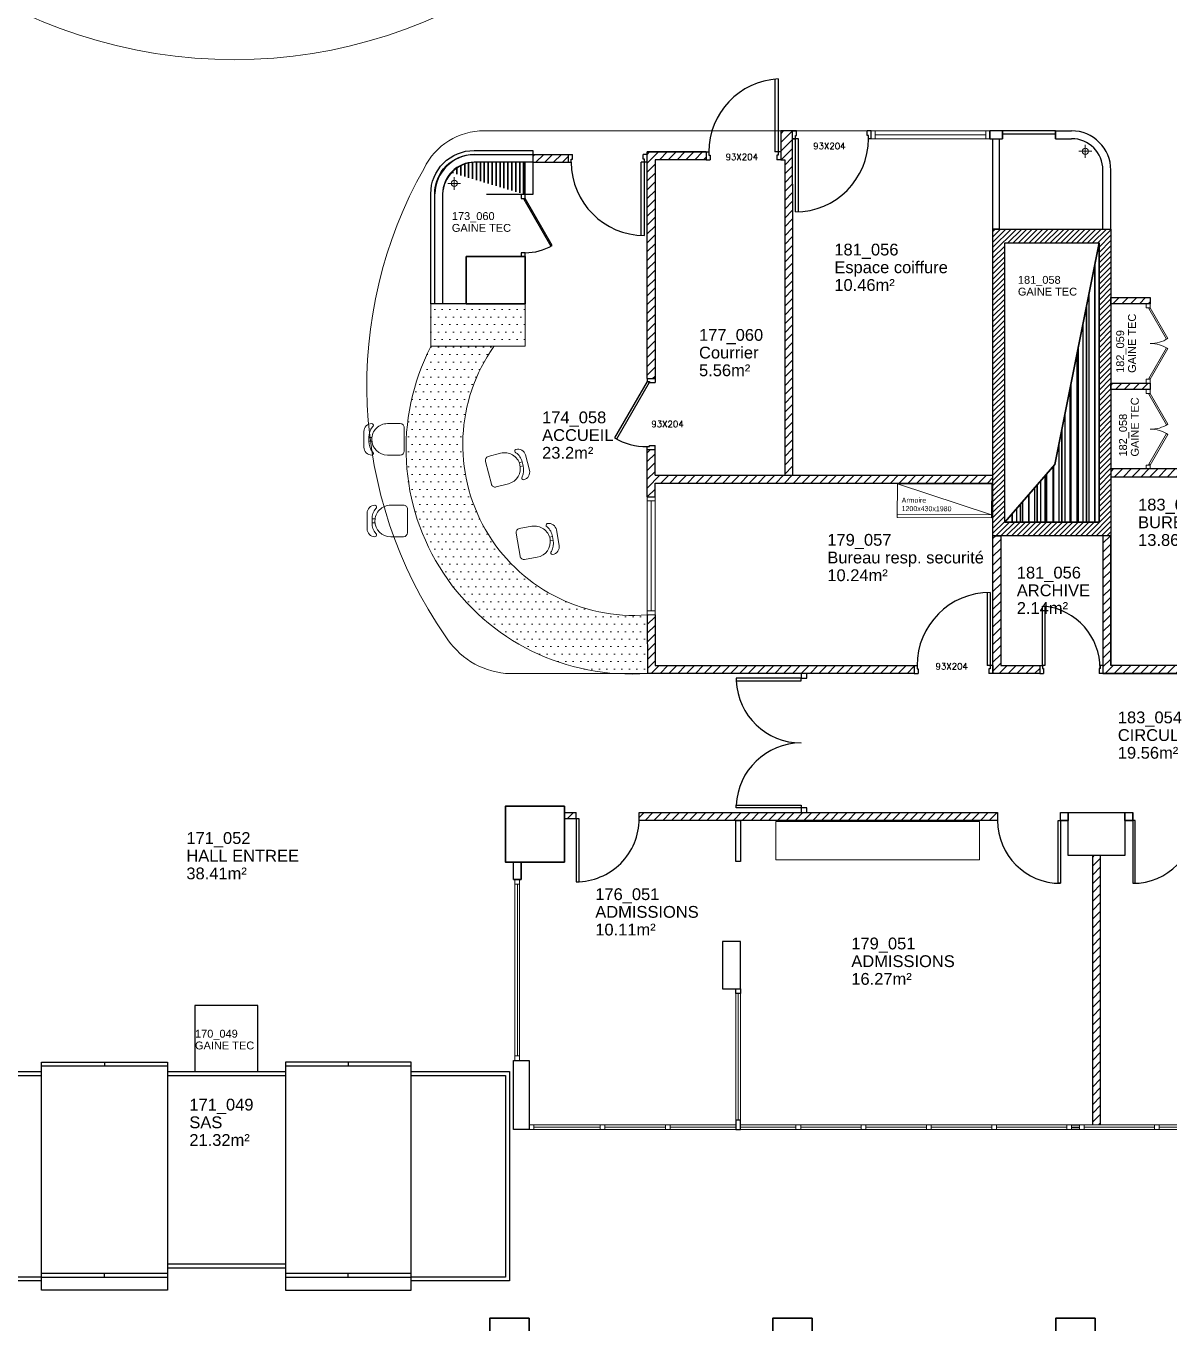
# Model space of a CAD drawing. Header units: metres. Extents: x -8 to 247, y -4 to 148.
# Drawn here: x 168.04 to 182.58, y 46.44 to 62.93 of the extents above; entities that cross this region are included whole.
import ezdxf
from ezdxf.enums import TextEntityAlignment as Align

# ---------------------------------------------------------------- set-up
doc = ezdxf.new("R2010")
doc.units = ezdxf.units.M
doc.header["$LTSCALE"] = 5
doc.linetypes.add('AXES', pattern=[50.8, 31.75, -6.35, 6.35, -6.35])
doc.linetypes.add('CONTINU', pattern=[0])
doc.layers.get('0').update_dxf_attribs({"lineweight": 0})
for name, color, linetype, lineweight in [('004 cloisons', 7, 'Continuous', 5), ('006 porte à batteuse', 7, 'Continuous', 0), ('007 porte à batteuse', 7, 'Continuous', 0), ('900 equipement', 150, 'Continuous', 0), ('A_chass', 4, 'Continuous', 20), ('A_EQPM', 142, 'CONTINU', 0), ('A_MURS_STRU', 7, 'Continuous', 35)]:
    doc.layers.add(name, color=color, linetype=linetype, lineweight=lineweight)
for name, color, linetype in [('A_ACCÈS', 7, 'CONTINU'), ('A_Etiqu_Gaine', 7, 'Continuous'), ('A_Etiqu_Gaine_ancien', 7, 'Continuous'), ('A_Etiqu_Gaine_code', 7, 'Continuous'), ('A_Etiqu_Local', 7, 'Continuous'), ('A_HACH_CLOIS', 7, 'CONTINU'), ('A_MUR_CLOI', 7, 'Continuous'), ('A_MURS_CLOI', 7, 'Continuous'), ('A_PORT', 7, 'Continuous'), ('Digit_VOIRIE', 8, 'CONTINU'), ('Z_Zone_Service', 5, 'Continuous')]:
    doc.layers.add(name, color=color, linetype=linetype)
doc.styles.add('Attribut', font='arial.ttf')
doc.styles.add('ROMANS8', font='romans8', dxfattribs={"height": 10})

# ---------------------------------------------------------------- blocks, each defined once
blk = doc.blocks.new('BROCA0P-G302')
at = {"layer": '004 cloisons', "color": 7, "linetype": 'Continuous'}
for q in [(71.925552, 23.320827), (71.844193, 23.239473), (71.925552, 23.158117), (72.006905, 23.239473)]:
    blk.add_line((71.925552, 23.239473), q, dxfattribs=at)
blk.add_circle((71.925552, 23.239473), 0.039269, dxfattribs=at)
blk = doc.blocks.new('BROCA0P-G287')
at = {"layer": '004 cloisons', "color": 7, "linetype": 'Continuous'}
for q in [(63.817093, 22.831247), (63.898449, 22.912601), (63.898449, 22.749893), (63.979801, 22.831247)]:
    blk.add_line((63.898449, 22.831247), q, dxfattribs=at)
blk.add_circle((63.898449, 22.831247), 0.039269, dxfattribs=at)
blk = doc.blocks.new('A_Etiqu_Local')
at = {"style": 'Attribut', "flags": 1}
for tag, p in [('CODE_HOPITAL', (-0.446, 1.632)), ('CODE_SITE', (-0.446, 1.407)), ('CODE_BATIMENT', (-0.446, 1.182)), ('CODE_SECTEUR', (-0.446, 0.957)), ('CODE_ETAGE', (-0.446, 0.732)), ('NOM_NORMALISE', (-0.446, -0.843)), ('SECTEUR_ACTIVITE', (-0.446, -1.068)), ('SOUS_SECTEUR_ACTIVITE', (-0.446, -1.293)), ('VOLUME', (-0.446, -1.518)), ('SERVICE', (-0.446, -1.743)), ('CODE_UG', (-0.446, -1.968)), ('CODE_UA', (-0.446, -2.193)), ('CODE_POLE', (-0.446, -2.418)), ('OCCUPANT_EXTERNE', (-0.446, -2.643)), ('DISPONIBILITE', (-0.446, -2.868)), ('ACCES_HANDICAPES', (-0.446, -3.093)), ('NATURE_SOL', (-0.446, -3.318)), ('RISQUE_LABORATOIRE', (-0.446, -3.543)), ('AMIANTE', (-0.446, -3.768))]:
    blk.add_attdef(tag, p, '', height=0.15, dxfattribs=at)
at = {"layer": 'A_Etiqu_Local', "style": 'Attribut'}
for tag, p in [('CODE_PIECE', (-0.446, 0.282)), ('NOM_USAGE', (-0.446, 0.057)), ('SURFACE', (-0.446, -0.168))]:
    blk.add_attdef(tag, p, '', height=0.15, dxfattribs=at)
blk = doc.blocks.new('A_Etiqu_Gaine')
at = {"style": 'Attribut', "flags": 1}
for tag, p in [('CODE_HOPITAL', (-0.432, 0.865)), ('CODE_SITE', (-0.432, 0.715)), ('CODE_BATIMENT', (-0.432, 0.565)), ('CODE_SECTEUR', (-0.432, 0.415)), ('CODE_ETAGE', (-0.432, 0.265)), ('NOM_NORMALISE', (-0.432, -0.335)), ('SECTEUR_ACTIVITE', (-0.432, -0.485)), ('SOUS_SECTEUR_ACTIVITE', (-0.432, -0.635)), ('SURFACE', (-0.432, -0.785)), ('CODE_UG', (-0.432, -0.935)), ('CODE_POLE', (-0.432, -1.085)), ('AMIANTE', (-0.432, -1.235))]:
    blk.add_attdef(tag, p, '', height=0.1, dxfattribs=at)
at = {"layer": 'A_Etiqu_Gaine', "style": 'Attribut'}
blk.add_attdef('NOM_USAGE', (-0.432, -0.185), '', height=0.1, dxfattribs=at)
at = {"layer": 'A_Etiqu_Gaine_ancien', "style": 'Attribut'}
blk.add_attdef('CODE_PIECE_ANCIEN', (-0.432, 0.115), '', height=0.1, dxfattribs=at)
at = {"layer": 'A_Etiqu_Gaine_code', "style": 'Attribut'}
blk.add_attdef('CODE_PIECE', (-0.432, -0.035), '', height=0.1, dxfattribs=at)
blk = doc.blocks.new('CHAISE 02P')
at = {"color": 0}
for p, q in [((-10, 51.3), (10, 51.3)), ((-2.5, 41.1), (-2.5, 45)), ((-2.5, 45), (2.5, 45)), ((2.5, 41.1), (2.5, 45)), ((-20, 21.3), (-20, 5)), ((20, 21.3), (20, 5)), ((15, 0), (-15, 0))]:
    blk.add_line(p, q, dxfattribs=at)
for centre, radius, start, end in [((-10, 41.3), 10, 90, 180), ((10, 41.3), 10, 0, 90), ((-17.7, 41.5), 2.27, 186.0435, 329.7682), ((0, 21.3), 20, 90, 180), ((-2.6, 23.8), 21.2, 89.8318, 128.6784), ((0, 21.3), 20, 0, 90), ((2.6, 23.8), 21.2, 51.3216, 90.1682), ((17.7, 41.5), 2.27, 210.2318, 353.9565), ((-15, 5), 5, 180, 270), ((15, 5), 5, 270, 0)]:
    blk.add_arc(centre, radius, start, end, dxfattribs=at)
blk = doc.blocks.new('BATI-10')
for p, q in [((0, 0.1), (0, 0)), ((0, 0.1), (0.035, 0.1)), ((0, 0), (0.05, 0)), ((0.035, 0.1), (0.035, 0.06)), ((0.035, 0.06), (0.05, 0.06)), ((0.05, 0.06), (0.05, 0))]:
    blk.add_line(p, q)

msp = doc.modelspace()

# ---------------------------------------------------------------- hatches: boundary and pattern name
at = {"layer": 'A_EQPM'}
h = msp.add_hatch(dxfattribs=at)
h.set_pattern_fill('DOTS', color=8, scale=0.06)
h.set_pattern_definition([(0, (-23.35528, 198.3907), (0.047625, 0.09525), [0, -0.09525])])
edge = h.paths.add_edge_path()
edge.add_arc((175.738, 57.553), 2.862, 152.8589, 274.1918, ccw=False)
edge.add_line((173.191, 58.859), (173.171, 59.392))
edge.add_line((173.171, 59.392), (174.391, 59.399))
edge.add_line((174.391, 59.399), (174.391, 58.859))
edge.add_line((174.391, 58.859), (173.992, 58.859))
edge.add_arc((175.775, 57.61), 2.177, 144.9991, 274.4246)
edge.add_line((175.943, 55.44), (175.947, 54.699))
at = {"layer": 'A_HACH_CLOIS'}
h = msp.add_hatch(dxfattribs=at)
h.set_pattern_fill('ANSI31', color=8, scale=0.025, style=0)
h.set_pattern_definition([(45, (-0.05, -0.17259), (-0.0561266, 0.0561266), [])])
h.paths.add_polyline_path([(175.943, 57.548), (175.943, 56.944), (176.043, 56.944), (176.043, 57.12), (180.341, 57.12), (180.341, 57.22), (177.793, 57.22), (177.793, 61.599), (177.643, 61.599), (177.643, 61.23), (177.693, 61.23), (177.693, 57.22), (176.043, 57.22), (176.043, 57.548)])
h = msp.add_hatch(dxfattribs=at)
h.set_pattern_fill('ANSI31', color=8, scale=0.025, style=0)
h.set_pattern_definition([(45, (0.401966, -3e-13), (-0.0561266, 0.0561266), [])])
h.paths.add_polyline_path([(174.943, 61.299), (174.491, 61.3), (174.491, 61.199), (174.943, 61.199)])
h = msp.add_hatch(dxfattribs=at)
h.set_pattern_fill('ANSI31', color=8, scale=0.025, style=0)
h.set_pattern_definition([(45, (-0.19016, -5e-10), (-0.0561266, 0.0561266), [])])
h.paths.add_polyline_path([(176.693, 61.33), (175.943, 61.33), (175.943, 58.448), (176.043, 58.448), (176.043, 61.23), (176.693, 61.23)])
h = msp.add_hatch(dxfattribs=at)
h.set_pattern_fill('ANSI31', color=8, scale=0.015, style=0)
h.paths.add_polyline_path([(180.491, 56.624), (180.491, 60.174), (181.691, 60.174), (181.691, 56.624)], flags=16)
h.paths.add_polyline_path([(180.341, 56.449), (180.341, 60.349), (181.841, 60.349), (181.841, 56.449)])
h = msp.add_hatch(dxfattribs=at)
h.set_pattern_fill('ANSI31', color=8, scale=0.025, style=0)
h.paths.add_polyline_path([(181.841, 59.399), (181.841, 59.479), (182.341, 59.479), (182.341, 59.399)])
h = msp.add_hatch(dxfattribs=at)
h.set_pattern_fill('ANSI31', color=8, scale=0.025, style=0)
h.paths.add_polyline_path([(181.841, 58.309), (181.841, 58.389), (182.341, 58.389), (182.341, 58.309)])
h = msp.add_hatch(dxfattribs=at)
h.set_pattern_fill('ANSI31', color=8, scale=0.025, style=0)
h.set_pattern_definition([(45, (0, -0.2), (-0.0561266, 0.0561266), [])])
h.paths.add_polyline_path([(182.771, 57.299), (181.841, 57.299), (181.841, 57.2), (182.771, 57.2)])
h = msp.add_hatch(dxfattribs=at)
h.set_pattern_fill('ANSI31', color=8, scale=0.025, style=0)
h.paths.add_polyline_path([(180.341, 56.449), (180.441, 56.449), (180.441, 54.8), (180.936, 54.8), (180.936, 54.699), (180.341, 54.699)])
h = msp.add_hatch(dxfattribs=at)
h.set_pattern_fill('ANSI31', color=8, scale=0.025, style=0)
h.paths.add_polyline_path([(181.741, 56.449), (181.741, 54.7), (184.641, 54.7), (184.641, 56.05), (186.741, 56.05), (186.741, 56.15), (184.541, 56.15), (184.541, 54.8), (181.841, 54.802), (181.841, 56.449)])
h = msp.add_hatch(dxfattribs=at)
h.set_pattern_fill('ANSI31', color=8, scale=0.025, style=0)
h.set_pattern_definition([(45, (-0.05, -3e-09), (-0.0561266, 0.0561266), [])])
h.paths.add_polyline_path([(176.044, 54.8), (176.043, 55.444), (175.943, 55.444), (175.947, 54.699), (179.341, 54.699), (179.341, 54.799)])
h = msp.add_hatch(dxfattribs=at)
h.set_pattern_fill('ANSI31', color=8, scale=0.025, style=0)
h.set_pattern_definition([(45, (0.19995, 0.03012), (-0.0561266, 0.0561266), [])])
h.paths.add_polyline_path([(174.891, 52.93), (175.042, 52.93), (175.042, 52.85), (174.891, 52.85)])
h.paths.add_polyline_path([(175.842, 52.93), (180.4, 52.93), (180.4, 52.83), (175.842, 52.83)])
h = msp.add_hatch(dxfattribs=at)
h.set_pattern_fill('ANSI31', color=8, scale=0.025, style=0)
h.set_pattern_definition([(45, (0.2683, 0), (-0.0561266, 0.0561266), [])])
h.paths.add_polyline_path([(181.61, 52.382), (181.71, 52.382), (181.71, 48.959), (181.61, 48.959)])

# ---------------------------------------------------------------- linework, layer by layer
at = {"color": 8}
msp.add_arc((170.684, 68.846), 6.342, 191.782, 334.6978, dxfattribs=at)
at = {"layer": '006 porte à batteuse', "color": 8, "linetype": 'Continuous'}
for points in [[(174.341, 60.739), (174.391, 60.739), (174.391, 60.789), (174.341, 60.789)], [(174.341, 59.999), (174.391, 59.999), (174.391, 60.049), (174.341, 60.049)], [(182.291, 59.399), (182.341, 59.399), (182.341, 59.349), (182.291, 59.349)], [(182.324, 59.339), (182.341, 59.349), (182.566, 58.96), (182.549, 58.95)], [(182.324, 58.449), (182.341, 58.439), (182.566, 58.829), (182.549, 58.839)], [(182.291, 58.439), (182.341, 58.439), (182.341, 58.389), (182.291, 58.389)], [(182.291, 58.309), (182.341, 58.309), (182.341, 58.259), (182.291, 58.259)], [(182.324, 58.249), (182.341, 58.259), (182.566, 57.87), (182.549, 57.86)], [(182.324, 57.36), (182.341, 57.349), (182.566, 57.739), (182.549, 57.749)], [(182.291, 57.349), (182.341, 57.349), (182.341, 57.299), (182.291, 57.299)]]:
    msp.add_lwpolyline(points, close=True, dxfattribs=at)
for centre, start, end in [((182.348, 59.29), 268.9671, 303.3913), ((182.348, 58.499), 56.6035, 91.0345), ((182.348, 58.2), 268.9671, 303.3913), ((182.348, 57.409), 56.6035, 91.0345)]:
    msp.add_arc(centre, 0.396, start, end, dxfattribs=at)
at = {"layer": '007 porte à batteuse', "color": 8, "linetype": 'Continuous'}
for points in [[(182.291, 59.399), (182.341, 59.399), (182.341, 59.349), (182.291, 59.349)], [(182.324, 59.339), (182.341, 59.349), (182.566, 58.96), (182.549, 58.95)], [(182.324, 58.449), (182.341, 58.439), (182.566, 58.829), (182.549, 58.839)], [(182.291, 58.439), (182.341, 58.439), (182.341, 58.389), (182.291, 58.389)], [(182.291, 58.309), (182.341, 58.309), (182.341, 58.259), (182.291, 58.259)], [(182.324, 58.249), (182.341, 58.259), (182.566, 57.87), (182.549, 57.86)], [(182.324, 57.36), (182.341, 57.349), (182.566, 57.739), (182.549, 57.749)], [(182.291, 57.349), (182.341, 57.349), (182.341, 57.299), (182.291, 57.299)]]:
    msp.add_lwpolyline(points, close=True, dxfattribs=at)
for centre, start, end in [((182.348, 59.29), 268.9671, 303.3913), ((182.348, 58.499), 56.6035, 91.0345), ((182.348, 58.2), 268.9671, 303.3913), ((182.348, 57.409), 56.6035, 91.0345)]:
    msp.add_arc(centre, 0.396, start, end, dxfattribs=at)
at = {"layer": '900 equipement', "color": 8, "linetype": 'Continuous'}
for p, q in [((173.872, 61.599), (180.301, 61.599)), ((174.142, 54.699), (175.947, 54.699))]:
    msp.add_line(p, q, dxfattribs=at)
at = {"layer": '900 equipement', "color": 8}
msp.add_lwpolyline([(177.578, 52.818), (180.172, 52.818), (180.172, 52.328), (177.578, 52.328)], close=True, dxfattribs=at)
at = {"layer": '900 equipement', "color": 8, "linetype": 'Continuous'}
for centre, radius, start, end in [((173.871, 60.748), 0.852, 89.9679, 153.9573), ((177.967, 58.364), 5.589, 150.4317, 214.7602), ((174.233, 55.7), 1.004, 211.3332, 264.7415)]:
    msp.add_arc(centre, radius, start, end, dxfattribs=at)
at = {"layer": 'A_ACCÈS', "color": 8, "linetype": 'Continuous'}
for points in [[(168.241, 46.856), (168.241, 49.756), (169.841, 49.756), (169.841, 46.856)], [(172.941, 46.856), (172.941, 49.756), (171.341, 49.756), (171.341, 46.856)]]:
    msp.add_lwpolyline(points, close=True, dxfattribs=at)
for points in [[(169.841, 49.706), (168.241, 49.706)], [(172.941, 49.706), (171.341, 49.706)], [(174.241, 49.777), (174.441, 49.777), (174.441, 48.899), (174.241, 48.899), (174.241, 49.777)], [(169.841, 49.637), (171.341, 49.637)], [(169.841, 49.587), (171.341, 49.587)], [(172.941, 49.637), (174.191, 49.637), (174.191, 46.974), (172.941, 46.974)], [(172.941, 49.587), (174.141, 49.587), (174.141, 47.024), (172.941, 47.024)], [(171.341, 47.187), (169.841, 47.187)], [(169.841, 47.068), (168.241, 47.068)], [(169.841, 47.018), (168.241, 47.018)], [(171.341, 47.137), (169.841, 47.137)], [(172.941, 47.068), (171.341, 47.068)], [(172.941, 47.018), (171.341, 47.018)]]:
    msp.add_lwpolyline(points, dxfattribs=at)
at = {"layer": 'A_chass', "color": 8}
for p, q in [((180.301, 61.599), (178.793, 61.599)), ((178.793, 61.599), (178.793, 61.499)), ((178.843, 61.599), (178.843, 61.499)), ((180.251, 61.549), (178.843, 61.549)), ((180.251, 61.599), (180.251, 61.499)), ((180.301, 61.599), (180.301, 61.499)), ((180.301, 61.499), (178.793, 61.499)), ((175.943, 56.944), (176.043, 56.944)), ((175.943, 56.944), (175.943, 55.444)), ((176.043, 56.944), (176.043, 55.444)), ((175.943, 56.894), (176.043, 56.894)), ((175.993, 56.894), (175.993, 55.494)), ((175.943, 55.494), (176.043, 55.494)), ((175.943, 55.444), (176.043, 55.444))]:
    msp.add_line(p, q, dxfattribs=at)
at = {"layer": 'A_chass', "color": 8, "linetype": 'Continuous'}
for p, q in [((174.261, 49.837), (174.261, 52.019)), ((174.292, 52.019), (174.292, 49.837)), ((174.321, 49.837), (174.321, 52.079)), ((177.1, 49.019), (177.1, 50.629)), ((177.07, 48.959), (174.441, 48.959)), ((175.346, 48.929), (174.501, 48.929)), ((181.281, 48.899), (174.501, 48.899)), ((176.176, 48.929), (175.406, 48.929)), ((177.07, 48.929), (176.236, 48.929)), ((181.281, 48.959), (177.13, 48.959)), ((177.836, 48.929), (177.13, 48.929)), ((178.666, 48.929), (177.896, 48.929)), ((179.496, 48.929), (178.726, 48.929)), ((180.326, 48.929), (179.556, 48.929)), ((181.281, 48.929), (180.386, 48.929)), ((181.441, 48.959), (181.341, 48.959)), ((181.341, 48.929), (181.441, 48.929)), ((181.441, 48.899), (181.341, 48.899)), ((181.501, 48.959), (184.641, 48.959)), ((181.501, 48.929), (182.396, 48.929)), ((181.501, 48.899), (184.641, 48.899)), ((182.456, 48.929), (183.226, 48.929))]:
    msp.add_line(p, q, dxfattribs=at)
for points in [[(174.321, 52.019), (174.261, 52.019), (174.261, 52.079), (174.321, 52.079)], [(177.13, 50.629), (177.13, 48.899), (177.07, 48.899), (177.07, 50.629)], [(174.321, 49.837), (174.321, 49.777), (174.261, 49.777), (174.261, 49.837), (174.321, 49.837)], [(174.501, 48.959), (174.501, 48.899), (174.441, 48.899), (174.441, 48.959)]]:
    msp.add_lwpolyline(points, dxfattribs=at)
for points in [[(175.406, 48.959), (175.406, 48.899), (175.346, 48.899), (175.346, 48.959)], [(176.236, 48.959), (176.236, 48.899), (176.176, 48.899), (176.176, 48.959)], [(177.896, 48.959), (177.896, 48.899), (177.836, 48.899), (177.836, 48.959)], [(178.726, 48.959), (178.726, 48.899), (178.666, 48.899), (178.666, 48.959)], [(179.556, 48.959), (179.556, 48.899), (179.496, 48.899), (179.496, 48.959)], [(180.386, 48.959), (180.386, 48.899), (180.326, 48.899), (180.326, 48.959)], [(181.341, 48.959), (181.341, 48.899), (181.281, 48.899), (181.281, 48.959)], [(181.441, 48.959), (181.441, 48.899), (181.501, 48.899), (181.501, 48.959)], [(182.396, 48.959), (182.396, 48.899), (182.456, 48.899), (182.456, 48.959)]]:
    msp.add_lwpolyline(points, close=True, dxfattribs=at)
at = {"layer": 'A_EQPM', "color": 8}
for p in [(179.127, 57.112), (179.125, 56.722)]:
    msp.add_line(p, (180.325, 56.717), dxfattribs=at)
for points in [[(173.191, 59.399), (174.391, 59.399), (174.391, 58.859), (173.191, 58.859)], [(179.127, 57.112), (180.327, 57.107), (180.325, 56.677), (179.125, 56.682)]]:
    msp.add_lwpolyline(points, close=True, dxfattribs=at)
for centre, radius, start, end in [((175.738, 57.553), 2.862, 152.8589, 274.1918), ((175.771, 57.61), 2.173, 144.9333, 274.5541)]:
    msp.add_arc(centre, radius, start, end, dxfattribs=at)
at = {"layer": 'A_HACH_CLOIS', "color": 8}
for p, q in [((173.641, 59.399), (173.341, 59.4)), ((176.043, 55.444), (176.044, 54.8))]:
    msp.add_line(p, q, dxfattribs=at)
for points in [[(173.341, 59.399), (173.191, 59.399), (173.191, 60.799, -0.414214), (173.741, 61.349), (174.491, 61.349), (174.491, 61.299)], [(173.241, 59.399), (173.241, 60.799, -0.414214), (173.741, 61.299), (174.491, 61.299)], [(174.491, 61.199), (173.75, 61.2, 0.413902), (173.341, 60.793), (173.341, 59.399)]]:
    msp.add_lwpolyline(points, format="xyb", dxfattribs=at)
msp.add_lwpolyline([(174.491, 61.299), (174.491, 60.789), (174.391, 60.789), (174.391, 61.199)], dxfattribs=at)
for points in [[(181.2, 52.93), (181.3, 52.93), (181.3, 52.83), (181.2, 52.83)], [(182.02, 52.93), (182.12, 52.93), (182.12, 52.83), (182.02, 52.83)]]:
    msp.add_lwpolyline(points, close=True, dxfattribs=at)
at = {"layer": 'A_MUR_CLOI', "color": 8}
for p, q in [((177.793, 61.599), (177.643, 61.599)), ((177.643, 61.599), (177.643, 61.306)), ((181.136, 61.599), (181.342, 61.599)), ((181.136, 61.499), (181.341, 61.499)), ((175.943, 61.33), (176.693, 61.33)), ((177.643, 61.23), (177.693, 61.23)), ((177.693, 61.23), (177.693, 57.22)), ((174.141, 52.3), (174.141, 53.01)), ((174.891, 53.01), (174.891, 52.93)), ((175.841, 52.93), (177.901, 52.93)), ((177.976, 52.93), (180.4, 52.93)), ((180.4, 52.93), (180.4, 52.83)), ((174.341, 52.079), (174.341, 52.3)), ((174.241, 52.079), (174.341, 52.079))]:
    msp.add_line(p, q, dxfattribs=at)
at = {"layer": 'A_MUR_CLOI', "color": 8, "linetype": 'Continuous'}
for p, q in [((181.341, 48.959), (181.441, 48.959)), ((181.341, 48.929), (181.441, 48.929)), ((181.441, 48.899), (181.341, 48.899))]:
    msp.add_line(p, q, dxfattribs=at)
at = {"layer": 'A_MUR_CLOI', "color": 8}
for points in [[(180.341, 61.499), (180.421, 61.499), (180.421, 60.349), (180.341, 60.349)], [(181.841, 57.2), (182.771, 57.2), (182.771, 57.299), (181.841, 57.299)], [(180.341, 56.449), (180.441, 56.449), (180.441, 54.8), (180.936, 54.8), (180.936, 54.699), (180.341, 54.699)], [(177.901, 54.64), (177.976, 54.64), (177.976, 54.699), (177.901, 54.699)], [(175.841, 52.93), (180.4, 52.93), (180.4, 52.83), (175.841, 52.83)], [(177.07, 52.83), (177.13, 52.83), (177.13, 52.309), (177.07, 52.309)], [(181.3, 52.93), (182.02, 52.93), (182.02, 52.382), (181.3, 52.382)], [(174.241, 52.299), (174.341, 52.3), (174.341, 52.079), (174.241, 52.079)], [(176.9, 50.689), (177.13, 50.689), (177.13, 51.289), (176.9, 51.289)], [(177.07, 50.689), (177.13, 50.689), (177.13, 50.629), (177.07, 50.629)], [(170.191, 49.637), (170.991, 49.637), (170.991, 50.477), (170.191, 50.477)], [(177.07, 48.899), (177.13, 48.899), (177.13, 49.019), (177.07, 49.019)]]:
    msp.add_lwpolyline(points, close=True, dxfattribs=at)
at = {"layer": 'A_MURS_CLOI', "color": 8, "linetype": 'Continuous'}
for p, q in [((177.793, 61.599), (177.693, 61.599)), ((177.793, 60.92), (177.793, 61.599)), ((180.301, 61.499), (180.301, 61.599)), ((174.391, 61.199), (173.741, 61.199)), ((181.741, 60.349), (181.741, 61.099)), ((181.841, 60.349), (181.841, 61.099)), ((181.643, 56.624), (181.643, 59.934)), ((181.566, 56.624), (181.566, 59.549)), ((181.49, 56.624), (181.49, 59.164)), ((181.413, 56.624), (181.413, 58.779)), ((181.336, 56.624), (181.336, 58.395)), ((181.259, 56.624), (181.259, 58.01)), ((181.182, 56.624), (181.182, 57.625)), ((181.029, 56.624), (181.029, 57.24)), ((181.106, 56.624), (181.106, 57.328)), ((180.952, 56.624), (180.952, 57.152)), ((180.798, 56.624), (180.798, 56.976)), ((180.875, 56.624), (180.875, 57.064)), ((180.645, 56.624), (180.645, 56.8)), ((180.722, 56.624), (180.722, 56.888)), ((181.741, 56.449), (181.741, 54.7)), ((181.841, 56.449), (181.841, 54.802)), ((183.066, 54.7), (181.741, 54.7)), ((181.2, 52.83), (181.2, 52.93)), ((181.2, 52.83), (181.3, 52.83)), ((182.02, 52.83), (182.12, 52.83)), ((182.12, 52.83), (182.12, 52.93)), ((181.61, 48.959), (181.61, 52.382)), ((181.71, 48.959), (181.71, 52.382))]:
    msp.add_line(p, q, dxfattribs=at)
at = {"layer": 'A_MURS_CLOI', "color": 8}
for p, q in [((177.843, 61.599), (177.793, 61.599)), ((174.491, 61.3), (174.943, 61.299)), ((174.491, 61.199), (174.943, 61.199)), ((175.943, 58.448), (175.943, 61.33)), ((176.693, 61.33), (175.943, 61.33)), ((176.043, 61.23), (176.043, 58.448)), ((176.693, 61.23), (176.043, 61.23)), ((177.693, 60.92), (177.693, 57.392)), ((177.793, 60.92), (177.793, 57.22)), ((175.943, 58.448), (176.043, 58.448)), ((175.943, 56.944), (175.943, 57.548)), ((175.943, 57.548), (176.043, 57.548)), ((176.043, 57.22), (176.043, 57.548)), ((176.043, 57.22), (180.341, 57.22)), ((176.043, 57.12), (180.341, 57.12)), ((176.043, 56.944), (176.043, 57.12)), ((175.943, 56.944), (176.043, 56.944)), ((175.943, 55.444), (175.947, 54.699)), ((176.044, 54.8), (176.968, 54.8)), ((176.968, 54.8), (179.341, 54.799)), ((179.341, 54.799), (179.341, 54.699)), ((179.341, 54.699), (175.947, 54.699)), ((175.042, 52.85), (175.042, 52.93)), ((175.841, 52.85), (175.841, 52.93))]:
    msp.add_line(p, q, dxfattribs=at)
at = {"layer": 'A_MURS_CLOI', "color": 8, "linetype": 'Continuous'}
for points in [[(180.461, 61.599), (180.301, 61.599), (180.301, 61.499), (180.461, 61.499)], [(168.241, 46.974), (166.991, 46.974), (166.991, 49.637), (168.241, 49.637)], [(168.241, 47.024), (167.041, 47.024), (167.041, 49.587), (168.241, 49.587)]]:
    msp.add_lwpolyline(points, dxfattribs=at)
for points in [[(180.341, 56.449), (180.341, 60.349), (181.841, 60.349), (181.841, 56.449)], [(180.491, 56.624), (180.491, 60.174), (181.691, 60.174), (181.691, 56.624)], [(181.841, 59.399), (181.841, 59.479), (182.341, 59.479), (182.341, 59.399)], [(181.841, 58.309), (181.841, 58.389), (182.341, 58.389), (182.341, 58.309)]]:
    msp.add_lwpolyline(points, close=True, dxfattribs=at)
at = {"layer": 'A_MURS_CLOI', "color": 8}
msp.add_lwpolyline([(181.741, 56.449), (181.741, 54.7), (184.641, 54.7), (184.641, 56.05), (186.741, 56.05), (186.741, 56.15), (184.541, 56.15), (184.541, 54.8), (181.841, 54.802), (181.841, 56.449)], close=True, dxfattribs=at)
msp.add_lwpolyline([(175.042, 52.85), (174.891, 52.85), (174.891, 52.93), (175.042, 52.93)], dxfattribs=at)
at = {"layer": 'A_MURS_CLOI', "color": 8, "linetype": 'Continuous'}
for radius in [0.5, 0.4]:
    msp.add_arc((181.341, 61.099), radius, 0, 90, dxfattribs=at)
at = {"layer": 'A_MURS_CLOI', "color": 8}
for radius in [0.52, 0.42]:
    msp.add_arc((173.761, 60.78), radius, 92.1929, 177.8071, dxfattribs=at)
at = {"layer": 'A_MURS_STRU', "color": 8}
for p, q in [((180.461, 61.599), (180.461, 61.499)), ((181.136, 61.599), (181.136, 61.499))]:
    msp.add_line(p, q, dxfattribs=at)
at = {"layer": 'A_MURS_STRU', "color": 8, "linetype": 'Continuous'}
for p, q in [((173.722, 60.988), (173.722, 61.198)), ((173.772, 61.199), (173.772, 60.973)), ((173.822, 60.958), (173.822, 61.199)), ((173.872, 61.199), (173.872, 60.943)), ((173.922, 60.928), (173.922, 61.199)), ((173.972, 61.199), (173.972, 60.914)), ((174.022, 60.899), (174.022, 61.199)), ((174.072, 61.199), (174.072, 60.884)), ((174.122, 60.869), (174.122, 61.199)), ((174.172, 61.199), (174.172, 60.854)), ((174.222, 60.84), (174.222, 61.199)), ((174.272, 61.199), (174.272, 60.825)), ((174.322, 60.81), (174.322, 61.199)), ((174.372, 61.199), (174.372, 60.795)), ((173.472, 61.085), (173.472, 61.062)), ((173.522, 61.047), (173.522, 61.125)), ((173.572, 61.155), (173.572, 61.032)), ((173.622, 61.017), (173.622, 61.176)), ((173.672, 61.19), (173.672, 61.002)), ((181.637, 59.905), (181.637, 56.625)), ((181.532, 56.625), (181.532, 59.378)), ((181.427, 58.853), (181.427, 56.625)), ((181.322, 56.625), (181.322, 58.326)), ((181.217, 57.8), (181.217, 56.625)), ((181.112, 56.625), (181.112, 57.336)), ((180.902, 56.625), (180.902, 57.095)), ((181.007, 57.215), (181.007, 56.625)), ((180.797, 56.975), (180.797, 56.625)), ((180.692, 56.625), (180.692, 56.855)), ((180.587, 56.735), (180.587, 56.625))]:
    msp.add_line(p, q, dxfattribs=at)
for points in [[(180.491, 56.624), (181.128, 57.354), (181.691, 60.174), (181.691, 56.624)], [(174.391, 59.999), (173.641, 59.999), (173.641, 59.399), (174.391, 59.399)], [(174.891, 53.01), (174.141, 53.01), (174.141, 52.3), (174.891, 52.3)], [(173.941, 45.599), (173.941, 46.499), (174.441, 46.499), (174.441, 45.599)], [(177.541, 45.599), (177.541, 46.499), (178.041, 46.499), (178.041, 45.599)], [(181.141, 45.599), (181.141, 46.499), (181.641, 46.499), (181.641, 45.599)]]:
    msp.add_lwpolyline(points, close=True, dxfattribs=at)
at = {"layer": 'A_PORT', "color": 8}
for p, q in [((177.568, 62.259), (177.568, 61.33)), ((177.608, 62.26), (177.608, 61.33)), ((177.868, 61.499), (177.793, 61.499)), ((177.828, 60.569), (177.828, 61.499)), ((177.868, 60.57), (177.868, 61.499)), ((175.908, 61.199), (175.868, 61.199)), ((175.868, 60.27), (175.868, 61.199)), ((175.908, 60.269), (175.908, 61.199)), ((177.608, 61.33), (177.568, 61.33)), ((175.943, 58.413), (175.528, 57.694)), ((175.969, 58.398), (175.554, 57.679)), ((175.943, 58.448), (175.943, 58.413)), ((175.943, 58.413), (175.973, 58.413)), ((175.969, 58.398), (175.943, 58.413)), ((175.973, 58.413), (175.973, 58.398)), ((175.973, 58.398), (176.043, 58.398)), ((176.043, 58.448), (176.043, 58.398)), ((175.943, 57.583), (175.973, 57.583)), ((175.943, 57.548), (175.943, 57.583)), ((175.973, 57.598), (176.043, 57.598)), ((175.973, 57.583), (175.973, 57.598)), ((176.043, 57.548), (176.043, 57.598)), ((180.266, 55.729), (180.266, 54.799)), ((180.306, 55.729), (180.306, 54.799)), ((180.306, 54.799), (180.266, 54.799))]:
    msp.add_line(p, q, dxfattribs=at)
at = {"layer": 'A_PORT', "color": 8, "linetype": 'Continuous'}
msp.add_line((174.391, 60.789), (173.9, 60.789), dxfattribs=at)
for points in [[(180.461, 61.562), (181.136, 61.562), (181.136, 61.599), (180.461, 61.599), (180.461, 61.562)], [(174.341, 60.789), (174.341, 60.739), (174.391, 60.739), (174.391, 60.789)], [(177.901, 54.64), (177.076, 54.64), (177.076, 54.605), (177.901, 54.605), (177.901, 54.64)], [(177.901, 52.99), (177.076, 52.99), (177.076, 53.025), (177.901, 53.025), (177.901, 52.99)], [(177.901, 52.99), (177.901, 52.93), (177.976, 52.93), (177.976, 52.99), (177.901, 52.99)]]:
    msp.add_lwpolyline(points, dxfattribs=at)
for points in [[(174.374, 60.729), (174.719, 60.132), (174.736, 60.142), (174.391, 60.739)], [(174.341, 59.999), (174.391, 59.999), (174.391, 60.049), (174.341, 60.049)], [(180.971, 54.8), (180.971, 55.555), (181.001, 55.555), (181.001, 54.8)], [(175.041, 52.05), (175.079, 52.05), (175.079, 52.85), (175.042, 52.85)], [(181.2, 52.83), (181.2, 52.03), (181.17, 52.03), (181.17, 52.83)], [(182.12, 52.83), (182.12, 52.03), (182.15, 52.03), (182.15, 52.83)]]:
    msp.add_lwpolyline(points, close=True, dxfattribs=at)
at = {"layer": 'A_PORT', "color": 8}
for centre, radius, start, end in [((177.658, 61.33), 0.93, 93.0819, 180), ((177.828, 61.499), 0.93, 270, 0), ((175.908, 61.199), 0.93, 180, 270), ((174.391, 60.739), 0.69, 270, 299.9286), ((175.943, 58.413), 0.83, 240, 270), ((180.306, 54.799), 0.93, 90, 180)]:
    msp.add_arc(centre, radius, start, end, dxfattribs=at)
at = {"layer": 'A_PORT', "color": 8, "linetype": 'Continuous'}
for centre, radius, start, end in [((180.903, 54.758), 0.803, 0.1033, 82.9588), ((177.901, 54.64), 0.825, 182.4295, 270), ((177.901, 52.99), 0.825, 90, 177.5705), ((175.041, 52.85), 0.8, 269.9797, 359.9993), ((181.2, 52.83), 0.8, 180, 270), ((182.12, 52.83), 0.8, 270, 360)]:
    msp.add_arc(centre, radius, start, end, dxfattribs=at)
at = {"layer": 'Digit_VOIRIE', "color": 8, "linetype": 'AXES', "ltscale": 7}
for p, q in [((177.693, 60.92), (177.693, 57.392)), ((177.793, 60.92), (177.793, 57.392))]:
    msp.add_line(p, q, dxfattribs=at)
at = {"layer": 'Z_Zone_Service', "color": 8}
for p, q in [((169.041, 49.756), (169.041, 49.706)), ((172.141, 49.756), (172.141, 49.706)), ((169.041, 47.018), (169.041, 47.068)), ((172.141, 47.018), (172.141, 47.068))]:
    msp.add_line(p, q, dxfattribs=at)

# ---------------------------------------------------------------- block references
at = {"layer": 'A_EQPM', "color": 8, "xscale": 0.01, "yscale": 0.01, "zscale": 0.01}
for p, rotation in [((172.853, 57.676), 89.99999999999999), ((173.924, 57.251), 284.6118840992155), ((172.894, 56.638), 89.99999999999999), ((174.301, 56.337), 279.9278383533181)]:
    msp.add_blockref('CHAISE 02P', p, dxfattribs=dict(at, rotation=rotation))
at = {"layer": 'A_Etiqu_Gaine', "color": 8}
for p, values in [((173.891, 60.5), {'CODE_PIECE': '173_060', 'NOM_USAGE': 'GAINE TEC'}), ((181.091, 59.689), {'CODE_PIECE': '181_058', 'NOM_USAGE': 'GAINE TEC'}), ((170.624, 50.103), {'CODE_PIECE': '170_049', 'NOM_USAGE': 'GAINE TEC'})]:
    msp.add_blockref('A_Etiqu_Gaine', p, dxfattribs=at).add_auto_attribs(values)
at = {"layer": 'A_Etiqu_Gaine', "color": 8, "rotation": 90}
for p, values in [((181.975, 58.953), {'CODE_PIECE': '182_059', 'NOM_USAGE': 'GAINE TEC'}), ((182.011, 57.889), {'CODE_PIECE': '182_058', 'NOM_USAGE': 'GAINE TEC'})]:
    msp.add_blockref('A_Etiqu_Gaine', p, dxfattribs=at).add_auto_attribs(values)
at = {"layer": 'A_Etiqu_Local', "color": 8}
ref = msp.add_blockref('A_Etiqu_Local', (178.77, 59.732), dxfattribs=at)
ref.add_attrib('CODE_PIECE', '181_056', (178.324, 60.014), dxfattribs={"height": 0.15, "style": 'Attribut'})
ref.add_attrib('NOM_USAGE', 'Espace coiffure', (178.324, 59.789), dxfattribs={"height": 0.15, "style": 'Attribut'})
ref.add_attrib('SURFACE', '10.46m²', (178.324, 59.564), dxfattribs={"height": 0.15, "style": 'Attribut'})
ref = msp.add_blockref('A_Etiqu_Local', (177.049, 58.647), dxfattribs=at)
ref.add_attrib('CODE_PIECE', '177_060', (176.603, 58.929), dxfattribs={"height": 0.15, "style": 'Attribut'})
ref.add_attrib('NOM_USAGE', 'Courrier', (176.603, 58.704), dxfattribs={"height": 0.15, "style": 'Attribut'})
ref.add_attrib('SURFACE', '5.56m²', (176.603, 58.479), dxfattribs={"height": 0.15, "style": 'Attribut'})
ref = msp.add_blockref('A_Etiqu_Local', (175.054, 57.599), dxfattribs=at)
ref.add_attrib('CODE_PIECE', '174_058', (174.607, 57.88), dxfattribs={"height": 0.15, "style": 'Attribut'})
ref.add_attrib('NOM_USAGE', 'ACCUEIL', (174.607, 57.655), dxfattribs={"height": 0.15, "style": 'Attribut'})
ref.add_attrib('SURFACE', '23.2m²', (174.607, 57.43), dxfattribs={"height": 0.15, "style": 'Attribut'})
ref = msp.add_blockref('A_Etiqu_Local', (182.634, 56.489), dxfattribs=at)
ref.add_attrib('CODE_PIECE', '183_055', (182.188, 56.771), dxfattribs={"height": 0.15, "style": 'Attribut'})
ref.add_attrib('NOM_USAGE', 'BUREAU ASSOCIATIONS', (182.188, 56.546), dxfattribs={"height": 0.15, "style": 'Attribut'})
ref.add_attrib('SURFACE', '13.86m²', (182.188, 56.321), dxfattribs={"height": 0.15, "style": 'Attribut'})
ref = msp.add_blockref('A_Etiqu_Local', (178.681, 56.041), dxfattribs=at)
ref.add_attrib('CODE_PIECE', '179_057', (178.235, 56.323), dxfattribs={"height": 0.15, "style": 'Attribut'})
ref.add_attrib('NOM_USAGE', 'Bureau resp. securité', (178.235, 56.098), dxfattribs={"height": 0.15, "style": 'Attribut'})
ref.add_attrib('SURFACE', '10.24m²', (178.235, 55.873), dxfattribs={"height": 0.15, "style": 'Attribut'})
ref = msp.add_blockref('A_Etiqu_Local', (181.091, 55.625), dxfattribs=at)
ref.add_attrib('CODE_PIECE', '181_056', (180.645, 55.906), dxfattribs={"height": 0.15, "style": 'Attribut'})
ref.add_attrib('NOM_USAGE', 'ARCHIVE', (180.645, 55.681), dxfattribs={"height": 0.15, "style": 'Attribut'})
ref.add_attrib('SURFACE', '2.14m²', (180.645, 55.456), dxfattribs={"height": 0.15, "style": 'Attribut'})
ref = msp.add_blockref('A_Etiqu_Local', (182.377, 53.783), dxfattribs=at)
ref.add_attrib('CODE_PIECE', '183_054', (181.93, 54.065), dxfattribs={"height": 0.15, "style": 'Attribut'})
ref.add_attrib('NOM_USAGE', 'CIRCULATION', (181.93, 53.84), dxfattribs={"height": 0.15, "style": 'Attribut'})
ref.add_attrib('SURFACE', '19.56m²', (181.93, 53.615), dxfattribs={"height": 0.15, "style": 'Attribut'})
ref = msp.add_blockref('A_Etiqu_Local', (170.529, 52.249), dxfattribs=at)
ref.add_attrib('CODE_PIECE', '171_052', (170.082, 52.531), dxfattribs={"height": 0.15, "style": 'Attribut'})
ref.add_attrib('NOM_USAGE', 'HALL ENTREE', (170.082, 52.306), dxfattribs={"height": 0.15, "style": 'Attribut'})
ref.add_attrib('SURFACE', '38.41m²', (170.082, 52.081), dxfattribs={"height": 0.15, "style": 'Attribut'})
ref = msp.add_blockref('A_Etiqu_Local', (175.729, 51.535), dxfattribs=at)
ref.add_attrib('CODE_PIECE', '176_051', (175.283, 51.817), dxfattribs={"height": 0.15, "style": 'Attribut'})
ref.add_attrib('NOM_USAGE', 'ADMISSIONS', (175.283, 51.592), dxfattribs={"height": 0.15, "style": 'Attribut'})
ref.add_attrib('SURFACE', '10.11m²', (175.283, 51.367), dxfattribs={"height": 0.15, "style": 'Attribut'})
ref = msp.add_blockref('A_Etiqu_Local', (178.986, 50.909), dxfattribs=at)
ref.add_attrib('CODE_PIECE', '179_051', (178.54, 51.19), dxfattribs={"height": 0.15, "style": 'Attribut'})
ref.add_attrib('NOM_USAGE', 'ADMISSIONS', (178.54, 50.965), dxfattribs={"height": 0.15, "style": 'Attribut'})
ref.add_attrib('SURFACE', '16.27m²', (178.54, 50.74), dxfattribs={"height": 0.15, "style": 'Attribut'})
ref = msp.add_blockref('A_Etiqu_Local', (170.566, 48.859), dxfattribs=at)
ref.add_attrib('CODE_PIECE', '171_049', (170.12, 49.141), dxfattribs={"height": 0.15, "style": 'Attribut'})
ref.add_attrib('NOM_USAGE', 'SAS', (170.12, 48.916), dxfattribs={"height": 0.15, "style": 'Attribut'})
ref.add_attrib('SURFACE', '21.32m²', (170.12, 48.691), dxfattribs={"height": 0.15, "style": 'Attribut'})
at = {"layer": 'A_MUR_CLOI', "color": 8}
for name in ['BROCA0P-G302', 'BROCA0P-G287']:
    msp.add_blockref(name, (109.591, 38.099), dxfattribs=at)
at = {"layer": 'A_PORT', "color": 8, "extrusion": (0, 0, -1), "zscale": -1, "rotation": 180}
msp.add_blockref('BATI-10', (-177.793, 61.599), dxfattribs=at)
at = {"layer": 'A_PORT', "color": 8, "rotation": 180}
for p in [(178.793, 61.599), (175.943, 61.299)]:
    msp.add_blockref('BATI-10', p, dxfattribs=at)
at = {"layer": 'A_PORT', "color": 8, "xscale": -1, "rotation": 180}
msp.add_blockref('BATI-10', (174.943, 61.299), dxfattribs=at)
at = {"layer": 'A_PORT', "color": 8}
for p in [(176.693, 61.23), (179.341, 54.699), (180.936, 54.7)]:
    msp.add_blockref('BATI-10', p, dxfattribs=at)
at = {"layer": 'A_PORT', "color": 8, "extrusion": (0, 0, -1), "zscale": -1}
for p in [(-177.643, 61.23), (-180.341, 54.699), (-181.741, 54.7)]:
    msp.add_blockref('BATI-10', p, dxfattribs=at)

# ---------------------------------------------------------------- texts
at = {"layer": 'A_EQPM', "color": 8, "insert": (179.181, 56.934), "char_height": 0.06375, "width": 3.254, "attachment_point": 1, "rotation": 359.731}
msp.add_mtext('{\\fArial|b0|i0|c0|p34;Armoire\\P1200x430x1980}', dxfattribs=at)
at = {"layer": 'A_PORT', "color": 8, "style": 'ROMANS8'}
for p in [(178.261, 61.365), (177.147, 61.228), (176.202, 57.831), (179.817, 54.749)]:
    msp.add_attdef('93X204', text='93x204', height=0.08, dxfattribs=at).set_placement(p, align=Align.CENTER)

doc.saveas('drawing.dxf')
